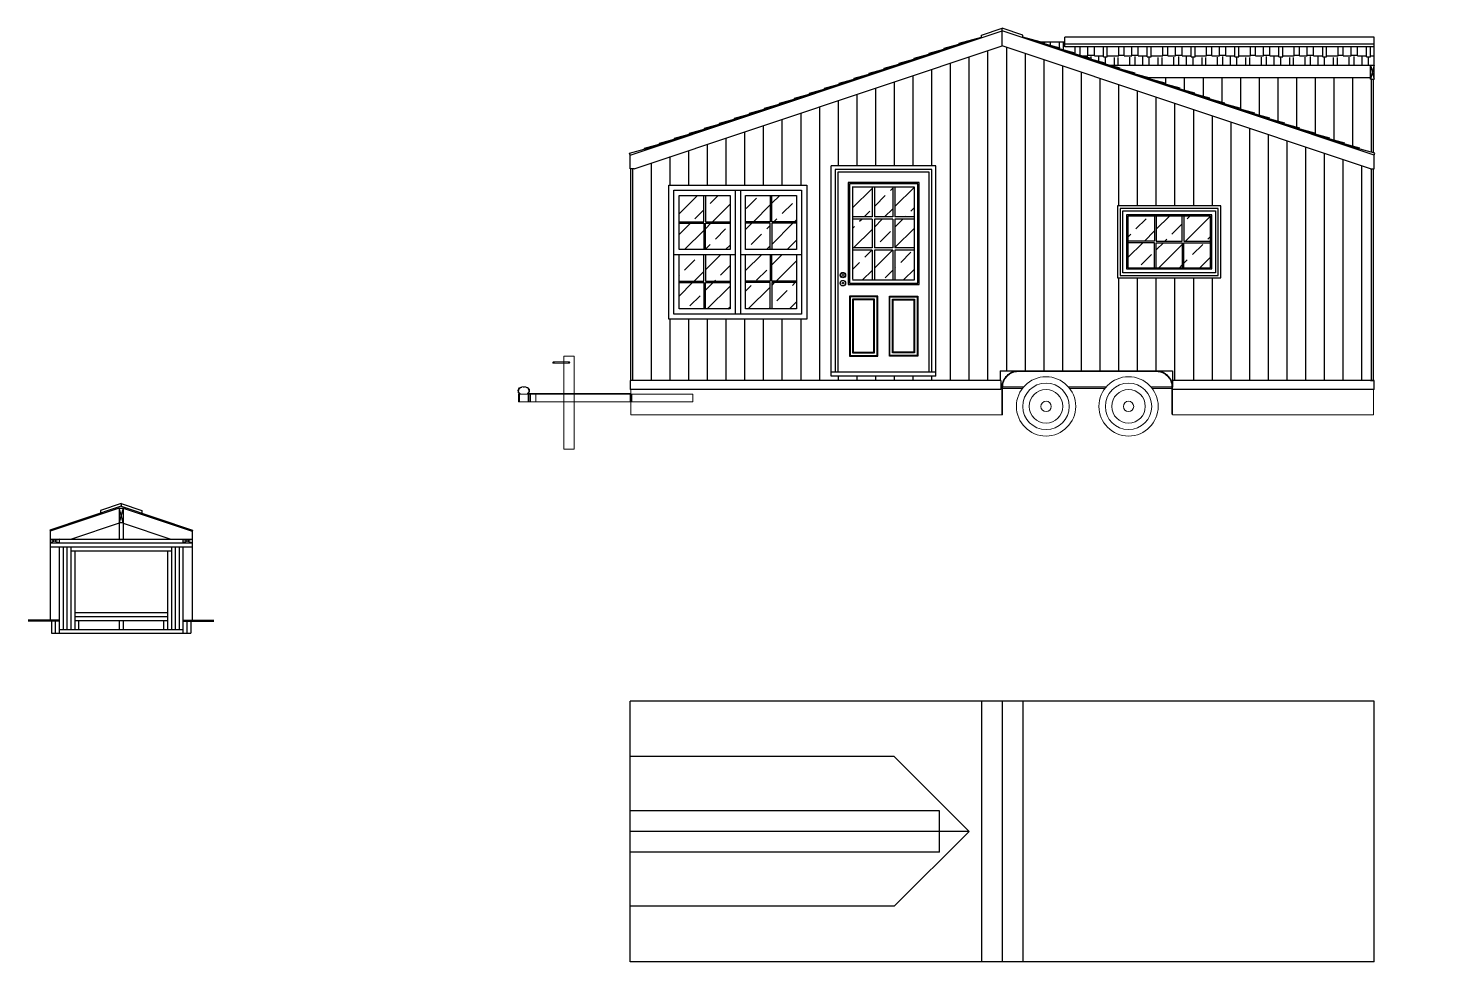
# Model space of a CAD drawing. Header units: inches. Extents: x -177 to 2825, y -2046 to -803.
# Drawn here: x 307 to 855, y -1165 to -803 of the extents above; entities that cross this region are included whole.
import ezdxf

# ---------------------------------------------------------------- set-up
doc = ezdxf.new("R2010")
doc.units = ezdxf.units.IN
doc.header["$MEASUREMENT"] = 0
doc.layers.add('L-SITE', color=8, linetype='Continuous', lineweight=9)
pattern_1 = [(45, (183.589, -1791.476), (-7.95495, 7.95495), []), (45, (191.544, -1791.476), (-7.95495, 7.95495), [5.625, -2.8125])]

msp = doc.modelspace()

# ---------------------------------------------------------------- hatches: boundary and pattern name
h = msp.add_hatch()
h.set_pattern_fill('AR-RSHKE', color=256, scale=0.5)
h.set_pattern_definition([(0, (183.5893, -1791.4765), (12.75, 6), [3, -2.5, 3.5, -1.5, 4.5, -2]), (0, (186.5893, -1791.2265), (12.75, 6), [2.5, -9.5, 2, -3]), (0, (192.5893, -1791.8515), (12.75, 6), [1.5, -15.5]), (90, (183.5893, -1791.4765), (-4.25, 6), [5.75, -18.25]), (90, (186.5893, -1791.4765), (-4.25, 6), [5.625, -18.375]), (90, (189.0893, -1791.4765), (-4.25, 6), [5.25, -18.75]), (90, (192.5893, -1791.8515), (-4.25, 6), [5.75, -18.25]), (90, (194.0893, -1791.8515), (-4.25, 6), [5.75, -18.25]), (90, (198.5893, -1791.4765), (-4.25, 6), [5.5, -18.5])])
h.paths.add_polyline_path([(879.09, -817.05), (878.86, -816.33), (884.78, -814.73), (884.67, -814.4), (890.59, -812.79), (890.48, -812.46), (900.09, -809.85), (900.09, -808.99), (907.43, -806.55), (857.59, -806.55), (857.59, -851.96), (879.34, -851.96), (879.34, -822.26), (879.09, -822.26)])
h.paths.add_polyline_path([(958.59, -806.55), (908.75, -806.55), (916.09, -808.99), (916.09, -809.85), (925.71, -812.46), (925.6, -812.79), (931.52, -814.4), (931.41, -814.73), (937.33, -816.33), (937.09, -817.05), (937.09, -822.26), (936.84, -822.26), (936.84, -851.96), (958.59, -851.96)])
h.paths.add_polyline_path([(828.83, -810.05), (708.83, -810.05), (708.83, -808.16), (699.45, -808.16), (701.23, -808.64), (701.12, -808.97), (707.04, -810.58), (706.93, -810.9), (712.85, -812.51), (712.74, -812.84), (718.66, -814.45), (718.55, -814.78), (724.47, -816.39), (724.37, -816.71), (725.68, -817.07), (828.83, -817.07)])
h = msp.add_hatch()
h.set_pattern_fill('ANSI33', color=256, scale=45)
h.set_pattern_definition([(45, (-1327.602, -1410.631), (-7.95495, 7.95495), []), (45, (-1319.647, -1410.631), (-7.95495, 7.95495), [5.625, -2.8125])])
h.paths.add_polyline_path([(634.14, -864.37), (626.58, -864.37), (626.58, -875.93), (634.14, -875.93)])
h.paths.add_polyline_path([(642.14, -864.37), (635.02, -864.37), (635.02, -875.93), (642.14, -875.93)])
h.paths.add_polyline_path([(650.58, -864.37), (643.02, -864.37), (643.02, -875.93), (650.58, -875.93)])
h.paths.add_polyline_path([(650.58, -876.81), (643.02, -876.81), (643.02, -887.93), (650.58, -887.93)])
h.paths.add_polyline_path([(642.14, -876.81), (635.02, -876.81), (635.02, -887.93), (642.14, -887.93)])
h.paths.add_polyline_path([(634.14, -876.81), (626.58, -876.81), (626.58, -887.93), (634.14, -887.93)])
h.paths.add_polyline_path([(634.14, -888.81), (626.58, -888.81), (626.58, -900.37), (634.14, -900.37)])
h.paths.add_polyline_path([(642.14, -888.81), (635.02, -888.81), (635.02, -900.37), (642.14, -900.37)])
h.paths.add_polyline_path([(650.58, -888.81), (643.02, -888.81), (643.02, -900.37), (650.58, -900.37)])
h = msp.add_hatch()
h.set_pattern_fill('ANSI33', color=256, scale=45)
h.set_pattern_definition(pattern_1)
h.paths.add_polyline_path([(594.64, -867.62), (585.08, -867.62), (585.08, -877.81), (594.64, -877.81)])
h.paths.add_polyline_path([(604.83, -867.62), (595.27, -867.62), (595.27, -877.81), (604.83, -877.81)])
h.paths.add_polyline_path([(604.83, -878.43), (595.27, -878.43), (595.27, -888.62), (604.83, -888.62)])
h.paths.add_polyline_path([(594.64, -878.43), (585.08, -878.43), (585.08, -888.62), (594.64, -888.62)])
h.paths.add_polyline_path([(579.08, -878.43), (569.52, -878.43), (569.52, -888.62), (579.08, -888.62)])
h.paths.add_polyline_path([(568.89, -878.43), (559.33, -878.43), (559.33, -888.62), (568.89, -888.62)])
h.paths.add_polyline_path([(568.89, -867.62), (559.33, -867.62), (559.33, -877.81), (568.89, -877.81)])
h.paths.add_polyline_path([(579.08, -867.62), (569.52, -867.62), (569.52, -877.81), (579.08, -877.81)])
h.paths.add_polyline_path([(579.08, -890.62), (569.52, -890.62), (569.52, -900.81), (579.08, -900.81)])
h.paths.add_polyline_path([(568.89, -890.62), (559.33, -890.62), (559.33, -900.81), (568.89, -900.81)])
h.paths.add_polyline_path([(568.89, -901.43), (559.33, -901.43), (559.33, -911.62), (568.89, -911.62)])
h.paths.add_polyline_path([(579.08, -901.43), (569.52, -901.43), (569.52, -911.62), (579.08, -911.62)])
h.paths.add_polyline_path([(594.64, -901.43), (585.08, -901.43), (585.08, -911.62), (594.64, -911.62)])
h.paths.add_polyline_path([(594.64, -890.62), (585.08, -890.62), (585.08, -900.81), (594.64, -900.81)])
h.paths.add_polyline_path([(604.83, -890.62), (595.27, -890.62), (595.27, -900.81), (604.83, -900.81)])
h.paths.add_polyline_path([(604.83, -901.43), (595.27, -901.43), (595.27, -911.62), (604.83, -911.62)])
h = msp.add_hatch()
h.set_pattern_fill('ANSI33', color=256, scale=45)
h.set_pattern_definition(pattern_1)
h.paths.add_polyline_path([(743.68, -875.62), (733.33, -875.62), (733.33, -885.31), (743.68, -885.31)])
h.paths.add_polyline_path([(743.68, -885.93), (733.33, -885.93), (733.33, -895.62), (743.68, -895.62)])
h.paths.add_polyline_path([(754.35, -885.93), (744.31, -885.93), (744.31, -895.62), (754.35, -895.62)])
h.paths.add_polyline_path([(765.33, -885.93), (754.98, -885.93), (754.98, -895.62), (765.33, -895.62)])
h.paths.add_polyline_path([(765.33, -875.62), (754.98, -875.62), (754.98, -885.31), (765.33, -885.31)])
h.paths.add_polyline_path([(754.35, -875.62), (744.31, -875.62), (744.31, -885.31), (754.35, -885.31)])
h = msp.add_hatch(color=256)
h.dxf.hatch_style = 1
h.paths.add_polyline_path([(622.77, -898.68), (622.89, -898.68), (622.89, -898.31), (622.77, -898.31)])
h.paths.add_polyline_path([(622.89, -901.43), (622.77, -901.43), (622.77, -901.81), (622.89, -901.81)])

# ---------------------------------------------------------------- linework, layer by layer
for p, q in [((540.33, -851.96), (684.58, -803.88)), ((676.58, -805.49), (684.58, -802.82)), ((692.58, -805.49), (684.58, -802.82)), ((684.58, -803.88), (684.58, -802.82)), ((828.83, -851.96), (684.58, -803.88)), ((684.58, -809.68), (684.58, -803.88)), ((541.83, -857.26), (684.58, -809.68)), ((656.31, -812.51), (669.11, -809.03)), ((662.12, -810.58), (674.92, -807.1)), ((667.93, -808.64), (676.58, -806.29)), ((668.04, -808.97), (667.93, -808.64)), ((676.58, -806.55), (676.58, -805.49)), ((827.33, -857.26), (684.58, -809.68)), ((686.33, -935.66), (686.33, -810.26)), ((692.58, -806.55), (692.58, -805.49)), ((701.23, -808.64), (692.58, -806.29)), ((707.04, -810.58), (694.24, -807.1)), ((708.83, -808.16), (699.45, -808.16)), ((712.85, -812.51), (700.05, -809.03)), ((701.12, -808.97), (701.23, -808.64)), ((828.83, -806.32), (708.83, -806.32)), ((708.83, -810.05), (708.83, -806.32)), ((828.83, -808.99), (708.83, -808.99)), ((828.83, -810.05), (708.83, -810.05)), ((828.83, -817.07), (828.83, -806.32)), ((638.87, -818.32), (651.68, -814.84)), ((644.69, -816.39), (657.49, -812.91)), ((650.5, -814.45), (663.3, -810.97)), ((650.61, -814.78), (650.5, -814.45)), ((656.42, -812.84), (656.31, -812.51)), ((662.23, -810.9), (662.12, -810.58)), ((671.83, -939.37), (671.83, -813.93)), ((679.08, -939.37), (679.08, -811.51)), ((693.58, -935.66), (693.58, -812.68)), ((700.83, -935.66), (700.83, -815.09)), ((718.66, -814.45), (705.86, -810.97)), ((706.93, -810.9), (707.04, -810.58)), ((724.47, -816.39), (711.67, -812.91)), ((712.74, -812.84), (712.85, -812.51)), ((730.29, -818.32), (717.48, -814.84)), ((718.55, -814.78), (718.66, -814.45)), ((621.44, -824.13), (634.25, -820.66)), ((627.25, -822.2), (640.06, -818.72)), ((633.06, -820.26), (645.87, -816.78)), ((633.17, -820.59), (633.06, -820.26)), ((638.98, -818.65), (638.87, -818.32)), ((644.79, -816.71), (644.69, -816.39)), ((650.08, -856.12), (650.08, -821.18)), ((657.33, -856.12), (657.33, -818.76)), ((664.58, -939.37), (664.58, -816.34)), ((708.08, -935.66), (708.08, -817.51)), ((715.33, -935.66), (715.33, -819.93)), ((736.1, -820.26), (723.29, -816.78)), ((724.37, -816.71), (724.47, -816.39)), ((725.68, -817.07), (828.83, -817.07)), ((741.91, -822.2), (729.1, -818.72)), ((730.18, -818.65), (730.29, -818.32)), ((747.72, -824.13), (734.91, -820.66)), ((735.99, -820.59), (736.1, -820.26)), ((827.33, -822.57), (827.33, -817.07)), ((827.33, -817.07), (828.83, -822.57)), ((828.83, -817.07), (827.33, -822.57)), ((828.83, -822.57), (828.83, -817.07)), ((604.01, -829.94), (616.82, -826.47)), ((609.82, -828.01), (622.63, -824.53)), ((615.63, -826.07), (628.44, -822.59)), ((615.74, -826.4), (615.63, -826.07)), ((621.55, -824.46), (621.44, -824.13)), ((627.36, -822.53), (627.25, -822.2)), ((635.58, -856.12), (635.58, -826.01)), ((642.83, -856.12), (642.83, -823.59)), ((722.58, -935.66), (722.58, -822.34)), ((729.83, -871.62), (729.83, -824.76)), ((753.53, -826.07), (740.72, -822.59)), ((827.33, -822.05), (741.35, -822.05)), ((741.8, -822.53), (741.91, -822.2)), ((759.34, -828.01), (746.53, -824.53)), ((747.61, -824.46), (747.72, -824.13)), ((748.08, -824.59), (748.08, -822.05)), ((765.15, -829.94), (752.34, -826.47)), ((753.42, -826.4), (753.53, -826.07)), ((755.33, -826.92), (755.33, -822.05)), ((762.58, -829.25), (762.58, -822.05)), ((769.83, -831.57), (769.83, -822.05)), ((777.08, -834.26), (777.08, -822.05)), ((784.33, -836.59), (784.33, -822.05)), ((791.58, -838.92), (791.58, -822.05)), ((798.83, -841.24), (798.83, -822.05)), ((806.08, -843.93), (806.08, -822.05)), ((813.33, -846.26), (813.33, -822.05)), ((820.58, -848.59), (820.58, -822.05)), ((827.33, -822.57), (828.83, -822.57)), ((827.83, -850.91), (827.83, -822.57)), ((828.58, -851.12), (828.58, -822.57)), ((586.58, -835.75), (599.39, -832.28)), ((592.39, -833.82), (605.2, -830.34)), ((598.2, -831.88), (611.01, -828.4)), ((598.31, -832.21), (598.2, -831.88)), ((604.12, -830.27), (604.01, -829.94)), ((609.93, -828.34), (609.82, -828.01)), ((621.08, -856.12), (621.08, -830.84)), ((628.33, -856.12), (628.33, -828.43)), ((737.08, -871.62), (737.08, -827.18)), ((744.33, -871.62), (744.33, -829.59)), ((751.58, -871.62), (751.58, -832.01)), ((770.96, -831.88), (758.15, -828.4)), ((759.23, -828.34), (759.34, -828.01)), ((776.77, -833.82), (763.96, -830.34)), ((765.04, -830.27), (765.15, -829.94)), ((782.58, -835.75), (769.77, -832.28)), ((769.83, -832.3), (769.83, -832.29)), ((770.85, -832.21), (770.96, -831.88)), ((574.96, -839.63), (587.76, -836.15)), ((580.77, -837.69), (593.57, -834.21)), ((580.88, -838.02), (580.77, -837.69)), ((586.69, -836.08), (586.58, -835.75)), ((592.63, -834.53), (592.39, -833.82)), ((592.5, -834.15), (592.39, -833.82)), ((606.58, -863.62), (606.58, -835.68)), ((613.83, -939.37), (613.83, -833.26)), ((758.83, -871.62), (758.83, -834.43)), ((766.08, -871.62), (766.08, -836.84)), ((788.39, -837.69), (775.59, -834.21)), ((776.66, -834.15), (776.77, -833.82)), ((794.2, -839.63), (781.4, -836.15)), ((782.47, -836.08), (782.58, -835.75)), ((788.28, -838.02), (788.39, -837.69)), ((557.52, -845.44), (570.33, -841.96)), ((563.34, -843.5), (576.14, -840.02)), ((569.15, -841.57), (581.95, -838.09)), ((569.26, -841.89), (569.15, -841.57)), ((575.07, -839.96), (574.96, -839.63)), ((584.83, -863.62), (584.83, -842.93)), ((592.08, -863.62), (592.08, -840.51)), ((599.33, -863.62), (599.33, -838.09)), ((773.33, -939.37), (773.33, -839.26)), ((780.58, -939.37), (780.58, -841.68)), ((800.01, -841.57), (787.21, -838.09)), ((805.82, -843.5), (793.02, -840.02)), ((794.09, -839.96), (794.2, -839.63)), ((811.64, -845.44), (798.83, -841.96)), ((799.9, -841.89), (800.01, -841.57)), ((540.09, -851.25), (552.9, -847.77)), ((545.9, -849.31), (558.71, -845.83)), ((551.71, -847.38), (564.52, -843.9)), ((551.82, -847.71), (551.71, -847.38)), ((557.63, -845.77), (557.52, -845.44)), ((563.45, -843.83), (563.34, -843.5)), ((570.33, -863.62), (570.33, -847.76)), ((577.58, -863.62), (577.58, -845.34)), ((787.83, -939.37), (787.83, -844.09)), ((795.08, -939.37), (795.08, -846.51)), ((817.45, -847.38), (804.64, -843.9)), ((805.71, -843.83), (805.82, -843.5)), ((823.26, -849.31), (810.45, -845.83)), ((811.53, -845.77), (811.64, -845.44)), ((829.07, -851.25), (816.26, -847.77)), ((817.34, -847.71), (817.45, -847.38)), ((540.33, -851.96), (540.09, -851.25)), ((540.33, -857.26), (540.33, -851.96)), ((546.01, -849.64), (545.9, -849.31)), ((555.83, -863.62), (555.83, -852.59)), ((563.08, -863.62), (563.08, -850.18)), ((802.33, -939.37), (802.33, -848.93)), ((809.58, -939.37), (809.58, -851.34)), ((816.83, -939.37), (816.83, -853.76)), ((823.15, -849.64), (823.26, -849.31)), ((828.83, -851.96), (829.07, -851.25)), ((828.83, -857.26), (828.83, -851.96)), ((541.83, -857.26), (540.32, -857.26)), ((540.58, -939.37), (540.58, -857.26)), ((541.33, -939.37), (541.33, -857.26)), ((548.58, -939.37), (548.58, -855.01)), ((658.83, -856.12), (618.33, -856.12)), ((618.33, -937.62), (618.33, -856.12)), ((658.83, -937.62), (658.83, -856.12)), ((824.08, -939.37), (824.08, -856.18)), ((827.33, -857.26), (828.83, -857.26)), ((827.83, -939.37), (827.83, -857.26)), ((828.58, -939.37), (828.58, -857.26)), ((652.33, -862.62), (624.83, -862.62)), ((624.83, -862.62), (624.83, -902.12)), ((626.58, -864.12), (626.58, -900.12)), ((650.58, -864.37), (626.58, -864.37)), ((634.14, -864.37), (634.14, -875.93)), ((635.02, -864.37), (635.02, -875.93)), ((642.14, -864.37), (642.14, -875.93)), ((643.02, -864.37), (643.02, -875.93)), ((650.58, -900.37), (650.58, -864.37)), ((652.33, -902.12), (652.33, -862.62)), ((581.08, -865.62), (581.08, -913.62)), ((583.08, -865.62), (583.08, -913.62)), ((634.14, -875.93), (626.58, -875.93)), ((642.14, -875.93), (635.02, -875.93)), ((650.58, -875.93), (643.02, -875.93)), ((733.33, -875.62), (733.33, -895.62)), ((765.33, -875.62), (733.33, -875.62)), ((765.33, -895.62), (765.33, -875.62)), ((634.14, -876.81), (626.58, -876.81)), ((634.14, -876.81), (634.14, -887.93)), ((642.14, -876.81), (635.02, -876.81)), ((635.02, -876.81), (635.02, -887.93)), ((642.14, -876.81), (642.14, -887.93)), ((650.58, -876.81), (643.02, -876.81)), ((643.02, -876.81), (643.02, -887.93)), ((581.08, -890.62), (557.33, -890.62)), ((579.08, -888.62), (559.33, -888.62)), ((606.83, -890.62), (583.08, -890.62)), ((604.83, -888.62), (585.08, -888.62)), ((634.14, -887.93), (626.58, -887.93)), ((634.14, -888.81), (626.58, -888.81)), ((634.14, -888.81), (634.14, -900.37)), ((642.14, -887.93), (635.02, -887.93)), ((635.02, -888.81), (635.02, -900.37)), ((642.14, -888.81), (635.02, -888.81)), ((642.14, -888.81), (642.14, -900.37)), ((650.58, -887.93), (643.02, -887.93)), ((650.58, -888.81), (643.02, -888.81)), ((643.02, -888.81), (643.02, -900.37)), ((733.33, -895.62), (765.33, -895.62)), ((624.83, -902.12), (652.33, -902.12)), ((626.58, -900.37), (650.58, -900.37)), ((729.83, -935.66), (729.83, -899.62)), ((737.08, -935.66), (737.08, -899.62)), ((744.33, -935.66), (744.33, -899.62)), ((751.58, -939.37), (751.58, -899.62)), ((758.83, -939.37), (758.83, -899.62)), ((766.08, -939.37), (766.08, -899.62)), ((555.83, -939.37), (555.83, -915.62)), ((563.08, -939.37), (563.08, -915.62)), ((570.33, -939.37), (570.33, -915.62)), ((577.58, -939.37), (577.58, -915.62)), ((584.83, -939.37), (584.83, -915.62)), ((592.08, -939.37), (592.08, -915.62)), ((599.33, -939.37), (599.33, -915.62)), ((606.58, -939.37), (606.58, -915.62)), ((658.83, -936.12), (618.33, -936.12)), ((683.83, -935.66), (750.67, -935.66)), ((683.83, -935.66), (683.83, -939.37)), ((750.67, -935.66), (750.67, -941.87)), ((684.08, -939.37), (540.33, -939.37)), ((540.33, -939.37), (540.33, -942.87)), ((541.83, -939.37), (540.58, -939.37)), ((658.83, -937.62), (618.33, -937.62)), ((621.08, -939.37), (621.08, -937.62)), ((628.33, -939.37), (628.33, -937.62)), ((635.58, -939.37), (635.58, -937.62)), ((642.83, -939.37), (642.83, -937.62)), ((650.08, -939.37), (650.08, -937.62)), ((657.33, -939.37), (657.33, -937.62)), ((684.08, -939.37), (684.08, -942.87)), ((692.86, -941.87), (684.08, -941.87)), ((724.86, -941.87), (710.3, -941.87)), ((750.67, -941.87), (742.3, -941.87)), ((828.83, -939.37), (750.67, -939.37)), ((827.33, -939.37), (828.58, -939.37)), ((828.83, -942.87), (828.83, -939.37)), ((684.08, -942.87), (540.33, -942.87)), ((828.83, -942.87), (750.67, -942.87)), ((342.96, -988.08), (315.3, -997.3)), ((342.21, -988.86), (315.46, -997.77)), ((342.96, -987.02), (334.96, -989.69)), ((334.96, -989.69), (334.96, -990.75)), ((341.06, -989.24), (340.9, -988.76)), ((342.21, -988.86), (343.71, -988.86)), ((342.21, -988.86), (342.21, -1000.82)), ((343.71, -994.36), (342.21, -988.86)), ((343.71, -988.86), (342.21, -994.36)), ((342.96, -987.02), (350.96, -989.69)), ((342.96, -987.02), (342.96, -988.08)), ((342.96, -988.08), (370.62, -997.3)), ((343.71, -988.86), (370.46, -997.77)), ((343.71, -988.86), (343.71, -1000.82)), ((344.86, -989.24), (345.01, -988.76)), ((350.96, -989.69), (350.96, -990.75)), ((342.21, -994.65), (323.71, -1000.82)), ((342.21, -994.36), (343.71, -994.36)), ((343.71, -994.65), (362.21, -1000.82)), ((315.3, -997.3), (315.46, -997.77)), ((315.46, -997.77), (315.46, -1032.19)), ((318.96, -1000.82), (315.46, -1002.32)), ((315.46, -1000.82), (318.96, -1002.32)), ((315.46, -1000.82), (370.46, -1000.82)), ((318.96, -1000.82), (318.96, -1002.32)), ((366.96, -1000.82), (366.96, -1002.32)), ((366.96, -1000.82), (370.46, -1002.32)), ((370.46, -1000.82), (366.96, -1002.32)), ((370.62, -997.3), (370.46, -997.77)), ((370.46, -997.77), (370.46, -1032.19)), ((315.46, -1002.32), (370.46, -1002.32)), ((315.46, -1003.82), (370.46, -1003.82)), ((318.96, -1003.82), (318.96, -1037.32)), ((320.46, -1003.82), (320.46, -1035.82)), ((321.96, -1003.82), (321.96, -1035.82)), ((323.46, -1003.82), (323.46, -1035.82)), ((323.46, -1005.32), (362.46, -1005.32)), ((324.96, -1005.32), (324.96, -1035.82)), ((360.96, -1005.32), (360.96, -1035.82)), ((362.46, -1003.82), (362.46, -1035.82)), ((363.96, -1003.82), (363.96, -1035.82)), ((365.46, -1003.82), (365.46, -1035.82)), ((366.96, -1003.82), (366.96, -1030.84)), ((324.96, -1029.32), (360.96, -1029.32)), ((318.96, -1032.19), (306.96, -1032.19)), ((318.96, -1032.31), (306.96, -1032.31)), ((318.96, -1032.44), (306.96, -1032.44)), ((318.96, -1032.56), (306.96, -1032.56)), ((318.96, -1032.69), (306.96, -1032.69)), ((315.96, -1032.69), (315.96, -1037.32)), ((317.46, -1032.69), (317.46, -1037.32)), ((324.96, -1030.82), (360.96, -1030.82)), ((324.96, -1032.32), (360.96, -1032.32)), ((326.46, -1032.32), (326.46, -1035.82)), ((342.21, -1032.32), (342.21, -1035.82)), ((343.71, -1032.32), (343.71, -1035.82)), ((359.46, -1032.32), (359.46, -1035.82)), ((366.96, -1030.84), (366.96, -1037.32)), ((366.96, -1032.19), (378.96, -1032.19)), ((366.96, -1032.31), (378.96, -1032.31)), ((366.96, -1032.44), (378.96, -1032.44)), ((366.96, -1032.56), (378.96, -1032.56)), ((366.96, -1032.69), (378.96, -1032.69)), ((368.46, -1032.69), (368.46, -1037.32)), ((369.96, -1032.69), (369.96, -1037.32)), ((315.96, -1037.32), (369.96, -1037.32)), ((318.96, -1035.82), (366.96, -1035.82)), ((540.33, -1164.63), (540.33, -1063.63)), ((828.83, -1063.63), (540.33, -1063.63)), ((676.58, -1063.63), (676.58, -1164.63)), ((684.58, -1063.63), (684.58, -1164.63)), ((692.58, -1063.63), (692.58, -1164.63)), ((828.83, -1164.63), (828.83, -1063.63)), ((642.75, -1085.13), (540.33, -1085.13)), ((671.75, -1114.13), (642.75, -1085.13)), ((660.33, -1106.13), (540.33, -1106.13)), ((660.33, -1122.13), (660.33, -1106.13)), ((671.75, -1114.13), (540.33, -1114.13)), ((671.75, -1114.13), (642.75, -1143.13)), ((660.33, -1122.13), (540.33, -1122.13)), ((642.75, -1143.13), (540.33, -1143.13)), ((828.83, -1164.63), (540.33, -1164.63))]:
    msp.add_line(p, q)
for points in [[(657.33, -936.12), (657.33, -857.62), (619.83, -857.62), (619.83, -936.12)], [(656.33, -936.12), (656.33, -858.62), (620.83, -858.62), (620.83, -936.12)], [(559.33, -888.62), (559.33, -867.62), (579.08, -867.62), (579.08, -888.62)], [(559.33, -877.81), (568.89, -877.81), (568.89, -867.62)], [(569.52, -867.62), (569.52, -877.81), (579.08, -877.81)], [(585.08, -888.62), (585.08, -867.62), (604.83, -867.62), (604.83, -888.62)], [(594.64, -867.62), (594.64, -877.81), (585.08, -877.81)], [(604.83, -877.81), (595.27, -877.81), (595.27, -867.62)], [(743.68, -875.62), (743.68, -885.31), (733.33, -885.31)], [(744.31, -875.62), (744.31, -885.31), (754.35, -885.31), (754.35, -875.62)], [(754.98, -875.62), (754.98, -885.31), (765.33, -885.31)], [(559.33, -878.43), (568.89, -878.43), (568.89, -888.62)], [(569.52, -888.62), (569.52, -878.43), (579.08, -878.43)], [(594.64, -888.62), (594.64, -878.43), (585.08, -878.43)], [(604.83, -878.43), (595.27, -878.43), (595.27, -888.62)], [(743.68, -895.62), (743.68, -885.93), (733.33, -885.93)], [(744.31, -895.62), (744.31, -885.93), (754.35, -885.93), (754.35, -895.62)], [(754.98, -895.62), (754.98, -885.93), (765.33, -885.93)], [(559.33, -900.81), (568.89, -900.81), (568.89, -890.62)], [(579.08, -890.62), (579.08, -911.62), (559.33, -911.62), (559.33, -890.62)], [(569.52, -890.62), (569.52, -900.81), (579.08, -900.81)], [(604.83, -890.62), (604.83, -911.62), (585.08, -911.62), (585.08, -890.62)], [(594.64, -890.62), (594.64, -900.81), (585.08, -900.81)], [(604.83, -900.81), (595.27, -900.81), (595.27, -890.62)], [(559.33, -901.43), (568.89, -901.43), (568.89, -911.62)], [(569.52, -911.62), (569.52, -901.43), (579.08, -901.43)], [(594.64, -911.62), (594.64, -901.43), (585.08, -901.43)], [(604.83, -901.43), (595.27, -901.43), (595.27, -911.62)]]:
    msp.add_lwpolyline(points)
for points in [[(608.83, -915.62), (555.33, -915.62), (555.33, -863.62), (608.83, -863.62)], [(651.83, -863.12), (625.33, -863.12), (625.33, -901.62), (651.83, -901.62)], [(606.83, -913.62), (557.33, -913.62), (557.33, -865.62), (606.83, -865.62)], [(769.33, -899.62), (769.33, -871.62), (729.33, -871.62), (729.33, -899.62)], [(768.33, -898.62), (768.33, -872.62), (730.33, -872.62), (730.33, -898.62)], [(731.33, -873.62), (767.33, -873.62), (767.33, -897.62), (731.33, -897.62)], [(765.83, -896.12), (765.83, -875.12), (732.83, -875.12), (732.83, -896.12)], [(622.89, -898.68), (622.77, -898.68), (622.77, -898.31), (622.89, -898.31)], [(622.89, -901.81), (622.77, -901.81), (622.77, -901.43), (622.89, -901.43)], [(636.33, -929.87), (636.33, -906.62), (625.33, -906.62), (625.33, -929.87)], [(636.08, -929.62), (636.08, -906.87), (625.58, -906.87), (625.58, -929.62)], [(635.08, -928.62), (635.08, -907.87), (626.58, -907.87), (626.58, -928.62)], [(634.83, -928.37), (634.83, -908.12), (626.83, -908.12), (626.83, -928.37)], [(640.83, -929.87), (640.83, -906.62), (651.83, -906.62), (651.83, -929.87)], [(641.08, -929.62), (641.08, -906.87), (651.58, -906.87), (651.58, -929.62)], [(642.08, -928.62), (642.08, -907.87), (650.58, -907.87), (650.58, -928.62)], [(642.33, -928.37), (642.33, -908.12), (650.33, -908.12), (650.33, -928.37)]]:
    msp.add_lwpolyline(points, close=True)
for centre, radius in [((622.83, -898.49), 1.06), ((622.83, -898.49), 0.813), ((622.83, -901.62), 1.06), ((622.83, -901.62), 0.313)]:
    msp.add_circle(centre, radius)
at = {"layer": 'L-SITE'}
for p, q in [((514.66, -929.91), (514.66, -965.91)), ((518.66, -929.91), (514.66, -929.91)), ((514.66, -929.91), (518.66, -929.91)), ((518.66, -965.91), (518.66, -929.91)), ((515.66, -932.16), (511.66, -932.16)), ((511.66, -932.66), (515.66, -932.66)), ((744.42, -935.66), (690.75, -935.66)), ((690.75, -935.66), (744.42, -935.66)), ((744.42, -935.66), (690.75, -935.66)), ((690.75, -935.66), (744.42, -935.66)), ((744.42, -935.91), (690.75, -935.91)), ((690.75, -935.91), (744.42, -935.91)), ((744.42, -935.91), (690.75, -935.91)), ((690.75, -935.91), (744.42, -935.91)), ((498.92, -941.86), (498.92, -942.11)), ((499.26, -942.11), (499.26, -941.86)), ((684.08, -941.87), (692.86, -941.87)), ((692.86, -941.87), (684.08, -941.87)), ((684.08, -941.91), (684.5, -941.91)), ((684.08, -941.91), (684.5, -941.91)), ((684.5, -941.91), (684.08, -941.91)), ((684.5, -941.91), (684.08, -941.91)), ((684.5, -941.91), (684.5, -952.41)), ((684.5, -952.41), (684.5, -941.91)), ((684.5, -941.91), (684.5, -952.41)), ((684.5, -952.41), (684.5, -941.91)), ((684.5, -952.67), (684.5, -941.91)), ((684.5, -941.91), (684.5, -952.67)), ((684.75, -941.91), (684.75, -952.41)), ((684.75, -952.41), (684.75, -941.91)), ((710.3, -941.87), (724.86, -941.87)), ((724.86, -941.87), (710.3, -941.87)), ((742.3, -941.87), (750.67, -941.87)), ((750.67, -941.87), (742.3, -941.87)), ((750.42, -952.41), (750.42, -941.91)), ((750.42, -941.91), (750.42, -952.41)), ((750.42, -941.91), (750.42, -952.41)), ((750.42, -952.41), (750.42, -941.91)), ((750.67, -952.67), (750.67, -941.87)), ((750.67, -941.87), (750.67, -952.67)), ((750.67, -941.91), (750.67, -952.41)), ((750.67, -941.91), (750.67, -952.41)), ((750.67, -952.41), (750.67, -941.91)), ((750.67, -952.41), (750.67, -941.91)), ((496.99, -944.67), (496.99, -947.67)), ((496.99, -944.67), (500.51, -944.67)), ((500.51, -944.67), (496.99, -944.67)), ((500.51, -944.67), (496.99, -944.67)), ((496.99, -944.67), (500.51, -944.67)), ((497.42, -944.54), (497.42, -944.67)), ((497.49, -944.67), (497.49, -947.67)), ((497.67, -944.41), (497.67, -944.67)), ((500.51, -944.67), (500.51, -944.41)), ((501.21, -944.67), (500.51, -944.67)), ((500.51, -944.67), (501.21, -944.67)), ((500.51, -944.67), (501.71, -944.67)), ((501.71, -944.67), (500.51, -944.67)), ((500.76, -944.41), (540.58, -944.41)), ((540.58, -944.41), (500.76, -944.41)), ((500.76, -944.41), (500.76, -944.66)), ((500.76, -944.66), (500.76, -944.41)), ((500.76, -944.67), (500.76, -944.54)), ((500.76, -944.66), (540.58, -944.66)), ((540.58, -944.66), (500.76, -944.66)), ((500.76, -944.67), (540.3, -944.67)), ((500.76, -944.67), (500.76, -947.67)), ((500.76, -947.67), (500.76, -944.67)), ((540.3, -944.67), (500.76, -944.67)), ((501.21, -947.67), (501.21, -944.67)), ((501.21, -944.67), (501.71, -944.67)), ((501.21, -947.67), (501.21, -944.67)), ((501.21, -944.67), (501.21, -947.67)), ((501.21, -944.67), (501.71, -944.67)), ((501.71, -947.67), (501.71, -944.67)), ((501.71, -944.67), (501.71, -947.67)), ((501.71, -947.67), (501.71, -944.67)), ((503.76, -947.67), (503.76, -944.67)), ((503.76, -944.67), (540.94, -944.67)), ((503.76, -944.67), (503.76, -947.67)), ((540.94, -944.67), (503.76, -944.67)), ((540.3, -944.67), (564.62, -944.67)), ((540.3, -947.67), (540.3, -944.67)), ((540.3, -944.67), (540.3, -947.67)), ((564.62, -944.67), (540.3, -944.67)), ((540.58, -952.67), (540.58, -942.87)), ((540.58, -942.87), (540.58, -952.67)), ((540.58, -952.67), (540.58, -942.87)), ((540.58, -942.87), (540.58, -952.67)), ((540.58, -952.67), (540.58, -942.87)), ((540.58, -942.87), (540.58, -952.67)), ((540.58, -944.66), (540.58, -944.41)), ((540.58, -944.66), (540.58, -944.41)), ((540.94, -944.67), (540.94, -947.67)), ((540.94, -944.67), (564.62, -944.67)), ((540.94, -947.67), (540.94, -944.67)), ((564.62, -944.67), (540.94, -944.67)), ((564.62, -947.67), (564.62, -944.67)), ((564.62, -944.67), (564.62, -947.67)), ((564.62, -947.67), (564.62, -944.67)), ((564.62, -944.67), (564.62, -947.67)), ((692.39, -942.45), (684.75, -942.45)), ((684.75, -942.45), (684.75, -952.67)), ((684.75, -952.67), (684.75, -942.45)), ((684.75, -942.45), (692.39, -942.45)), ((724.39, -942.45), (710.77, -942.45)), ((710.77, -942.45), (724.39, -942.45)), ((750.67, -942.45), (742.77, -942.45)), ((742.77, -942.45), (750.67, -942.45)), ((828.58, -942.87), (828.58, -952.67)), ((828.58, -952.67), (828.58, -942.87)), ((828.58, -952.67), (828.58, -942.87)), ((828.58, -942.87), (828.58, -952.67)), ((828.58, -952.67), (828.58, -942.87)), ((828.58, -942.87), (828.58, -952.67)), ((496.99, -947.67), (500.51, -947.67)), ((500.51, -947.67), (496.99, -947.67)), ((500.51, -947.67), (496.99, -947.67)), ((496.99, -947.67), (500.51, -947.67)), ((500.51, -947.67), (501.71, -947.67)), ((500.51, -947.67), (501.71, -947.67)), ((500.51, -947.67), (501.21, -947.67)), ((501.21, -947.67), (500.51, -947.67)), ((500.76, -947.67), (540.3, -947.67)), ((540.3, -947.67), (500.76, -947.67)), ((501.71, -947.67), (501.21, -947.67)), ((501.71, -947.67), (501.21, -947.67)), ((540.94, -947.67), (503.76, -947.67)), ((503.76, -947.67), (540.94, -947.67)), ((540.3, -947.67), (564.62, -947.67)), ((564.62, -947.67), (540.3, -947.67)), ((684.75, -952.67), (540.58, -952.67)), ((540.58, -952.67), (684.75, -952.67)), ((684.5, -952.67), (540.58, -952.67)), ((540.58, -952.67), (684.5, -952.67)), ((684.5, -952.67), (540.58, -952.67)), ((540.58, -952.67), (684.5, -952.67)), ((564.62, -947.67), (540.94, -947.67)), ((540.94, -947.67), (564.62, -947.67)), ((684.5, -952.41), (684.75, -952.41)), ((684.75, -952.41), (684.5, -952.41)), ((684.5, -952.41), (684.75, -952.41)), ((684.75, -952.41), (684.5, -952.41)), ((750.42, -952.41), (750.67, -952.41)), ((750.67, -952.41), (750.42, -952.41)), ((750.42, -952.41), (750.67, -952.41)), ((750.67, -952.41), (750.42, -952.41)), ((828.58, -952.67), (750.67, -952.67)), ((750.67, -952.67), (828.58, -952.67)), ((828.58, -952.67), (750.67, -952.67)), ((750.67, -952.67), (828.58, -952.67)), ((828.58, -952.67), (750.67, -952.67)), ((750.67, -952.67), (828.58, -952.67)), ((518.66, -965.91), (514.66, -965.91)), ((514.66, -965.91), (518.66, -965.91))]:
    msp.add_line(p, q, dxfattribs=at)
at = {"layer": 'L-SITE', "flags": 128}
for points in [[(510.41, -932.41), (510.45, -932.27), (510.57, -932.18), (510.66, -932.16)], [(510.66, -932.66), (510.52, -932.62), (510.42, -932.5), (510.41, -932.41)], [(510.66, -932.16), (510.71, -932.16), (510.84, -932.16), (511.05, -932.16), (511.32, -932.16), (511.62, -932.16), (511.66, -932.16)], [(510.66, -932.16), (510.8, -932.21), (510.89, -932.33), (510.91, -932.41)], [(510.91, -932.41), (510.86, -932.55), (510.74, -932.65), (510.66, -932.66)], [(511.66, -932.66), (511.36, -932.66), (511.08, -932.66), (510.86, -932.66), (510.72, -932.66), (510.66, -932.66), (510.66, -932.66)], [(516.66, -932.16), (516.61, -932.16), (516.48, -932.16), (516.27, -932.16), (516, -932.16), (515.7, -932.16), (515.66, -932.16)], [(515.66, -932.66), (515.96, -932.66), (516.23, -932.66), (516.45, -932.66), (516.6, -932.66), (516.66, -932.66), (516.66, -932.66)], [(497.42, -944.54), (497.15, -944.28), (496.96, -943.95), (496.86, -943.59), (496.85, -943.22), (496.93, -942.86), (497.1, -942.52), (497.34, -942.24), (497.65, -942.03), (498, -941.9), (498.34, -941.86)], [(498.34, -941.86), (498.39, -941.86), (498.52, -941.86), (498.73, -941.86), (498.97, -941.86), (499.09, -941.86)], [(499.09, -941.86), (498.83, -941.86), (498.6, -941.86), (498.44, -941.86), (498.35, -941.86), (498.34, -941.86)], [(499.84, -941.86), (499.79, -941.86), (499.66, -941.86), (499.46, -941.86), (499.21, -941.86), (499.09, -941.86)], [(499.09, -941.86), (499.35, -941.86), (499.58, -941.86), (499.75, -941.86), (499.83, -941.86), (499.84, -941.86)], [(499.84, -941.86), (500.21, -941.91), (500.56, -942.04), (500.86, -942.26), (501.1, -942.55), (501.26, -942.89), (501.34, -943.25), (501.32, -943.63), (501.21, -943.98), (501.01, -944.3), (500.76, -944.54)], [(498.34, -942.11), (498, -942.16), (497.69, -942.29), (497.43, -942.51), (497.23, -942.79), (497.12, -943.11), (497.09, -943.45), (497.17, -943.78), (497.32, -944.09), (497.56, -944.33), (497.67, -944.41)], [(500.51, -944.41), (500.77, -944.19), (500.96, -943.91), (501.07, -943.58), (501.09, -943.24), (501.01, -942.91), (500.84, -942.61), (500.6, -942.37), (500.31, -942.2), (499.98, -942.12), (499.84, -942.11)]]:
    msp.add_lwpolyline(points, dxfattribs=at)
at = {"layer": 'L-SITE'}
for points in [[(690.75, -935.66, 0.414214), (684.5, -941.91, -0.414214)], [(690.75, -935.91, 0.414214), (684.75, -941.91, -0.414214)], [(750.67, -941.91, 0.414214), (744.42, -935.66, -0.414214)], [(750.42, -941.91, 0.414214), (744.42, -935.91, -0.414214)]]:
    msp.add_lwpolyline(points, format="xyb", close=True, dxfattribs=at)
for points in [[(684.5, -941.91), (684.5, -952.67)], [(684.75, -952.41), (684.75, -941.91)], [(750.67, -941.87), (750.67, -952.67)], [(750.67, -942.45), (750.67, -952.67)]]:
    msp.add_lwpolyline(points, close=True, dxfattribs=at)
for centre, radius, start, end in [((510.66, -932.41), 0.25, 0, 180), ((510.66, -932.41), 0.25, 180, 0), ((516.66, -932.41), 0.25, 0, 180), ((516.66, -932.41), 0.25, 180, 0), ((690.75, -941.91), 6.25, 90, 180), ((690.75, -941.91), 6.25, 90, 180), ((690.75, -941.91), 6, 90, 180), ((690.75, -941.91), 6, 90, 180), ((744.42, -941.91), 6.25, 0, 90), ((744.42, -941.91), 6.25, 0, 90), ((744.42, -941.91), 6, 0, 90), ((744.42, -941.91), 6, 0, 90), ((701.58, -949.37), 11.5, 0, 180), ((701.58, -949.37), 11.5, 0, 180), ((701.58, -949.37), 11.5, 0, 180), ((701.58, -949.37), 11.5, 0, 180), ((701.58, -949.37), 9, 0, 180), ((701.58, -949.37), 9, 0, 180), ((701.58, -949.37), 9, 0, 180), ((701.58, -949.37), 9, 0, 180), ((733.58, -949.37), 11.5, 0, 180), ((733.58, -949.37), 11.5, 0, 180), ((733.58, -949.37), 11.5, 0, 180), ((733.58, -949.37), 11.5, 0, 180), ((733.58, -949.37), 9, 0, 180), ((733.58, -949.37), 9, 0, 180), ((733.58, -949.37), 9, 0, 180), ((733.58, -949.37), 9, 0, 180), ((701.58, -949.37), 6.5, 0, 180), ((701.58, -949.37), 6.5, 0, 180), ((701.58, -949.37), 6.5, 0, 180), ((701.58, -949.37), 6.5, 0, 180), ((701.58, -949.37), 2, 0, 180), ((701.58, -949.37), 2, 0, 180), ((733.58, -949.37), 6.5, 0, 180), ((733.58, -949.37), 6.5, 0, 180), ((733.58, -949.37), 6.5, 0, 180), ((733.58, -949.37), 6.5, 0, 180), ((733.58, -949.37), 2, 0, 180), ((733.58, -949.37), 2, 0, 180), ((701.58, -949.37), 11.5, 180, 0), ((701.58, -949.37), 11.5, 180, 0), ((701.58, -949.37), 11.5, 180, 0), ((701.58, -949.37), 11.5, 180, 0), ((701.58, -949.37), 9, 180, 0), ((701.58, -949.37), 9, 180, 0), ((701.58, -949.37), 9, 180, 0), ((701.58, -949.37), 9, 180, 0), ((701.58, -949.37), 6.5, 180, 0), ((701.58, -949.37), 6.5, 180, 0), ((701.58, -949.37), 6.5, 180, 0), ((701.58, -949.37), 6.5, 180, 0), ((701.58, -949.37), 2, 180, 0), ((701.58, -949.37), 2, 180, 0), ((733.58, -949.37), 11.5, 180, 0), ((733.58, -949.37), 11.5, 180, 0), ((733.58, -949.37), 11.5, 180, 0), ((733.58, -949.37), 11.5, 180, 0), ((733.58, -949.37), 9, 180, 0), ((733.58, -949.37), 9, 180, 0), ((733.58, -949.37), 9, 180, 0), ((733.58, -949.37), 9, 180, 0), ((733.58, -949.37), 6.5, 180, 0), ((733.58, -949.37), 6.5, 180, 0), ((733.58, -949.37), 6.5, 180, 0), ((733.58, -949.37), 6.5, 180, 0), ((733.58, -949.37), 2, 180, 0), ((733.58, -949.37), 2, 180, 0)]:
    msp.add_arc(centre, radius, start, end, dxfattribs=at)

doc.saveas('drawing.dxf')
